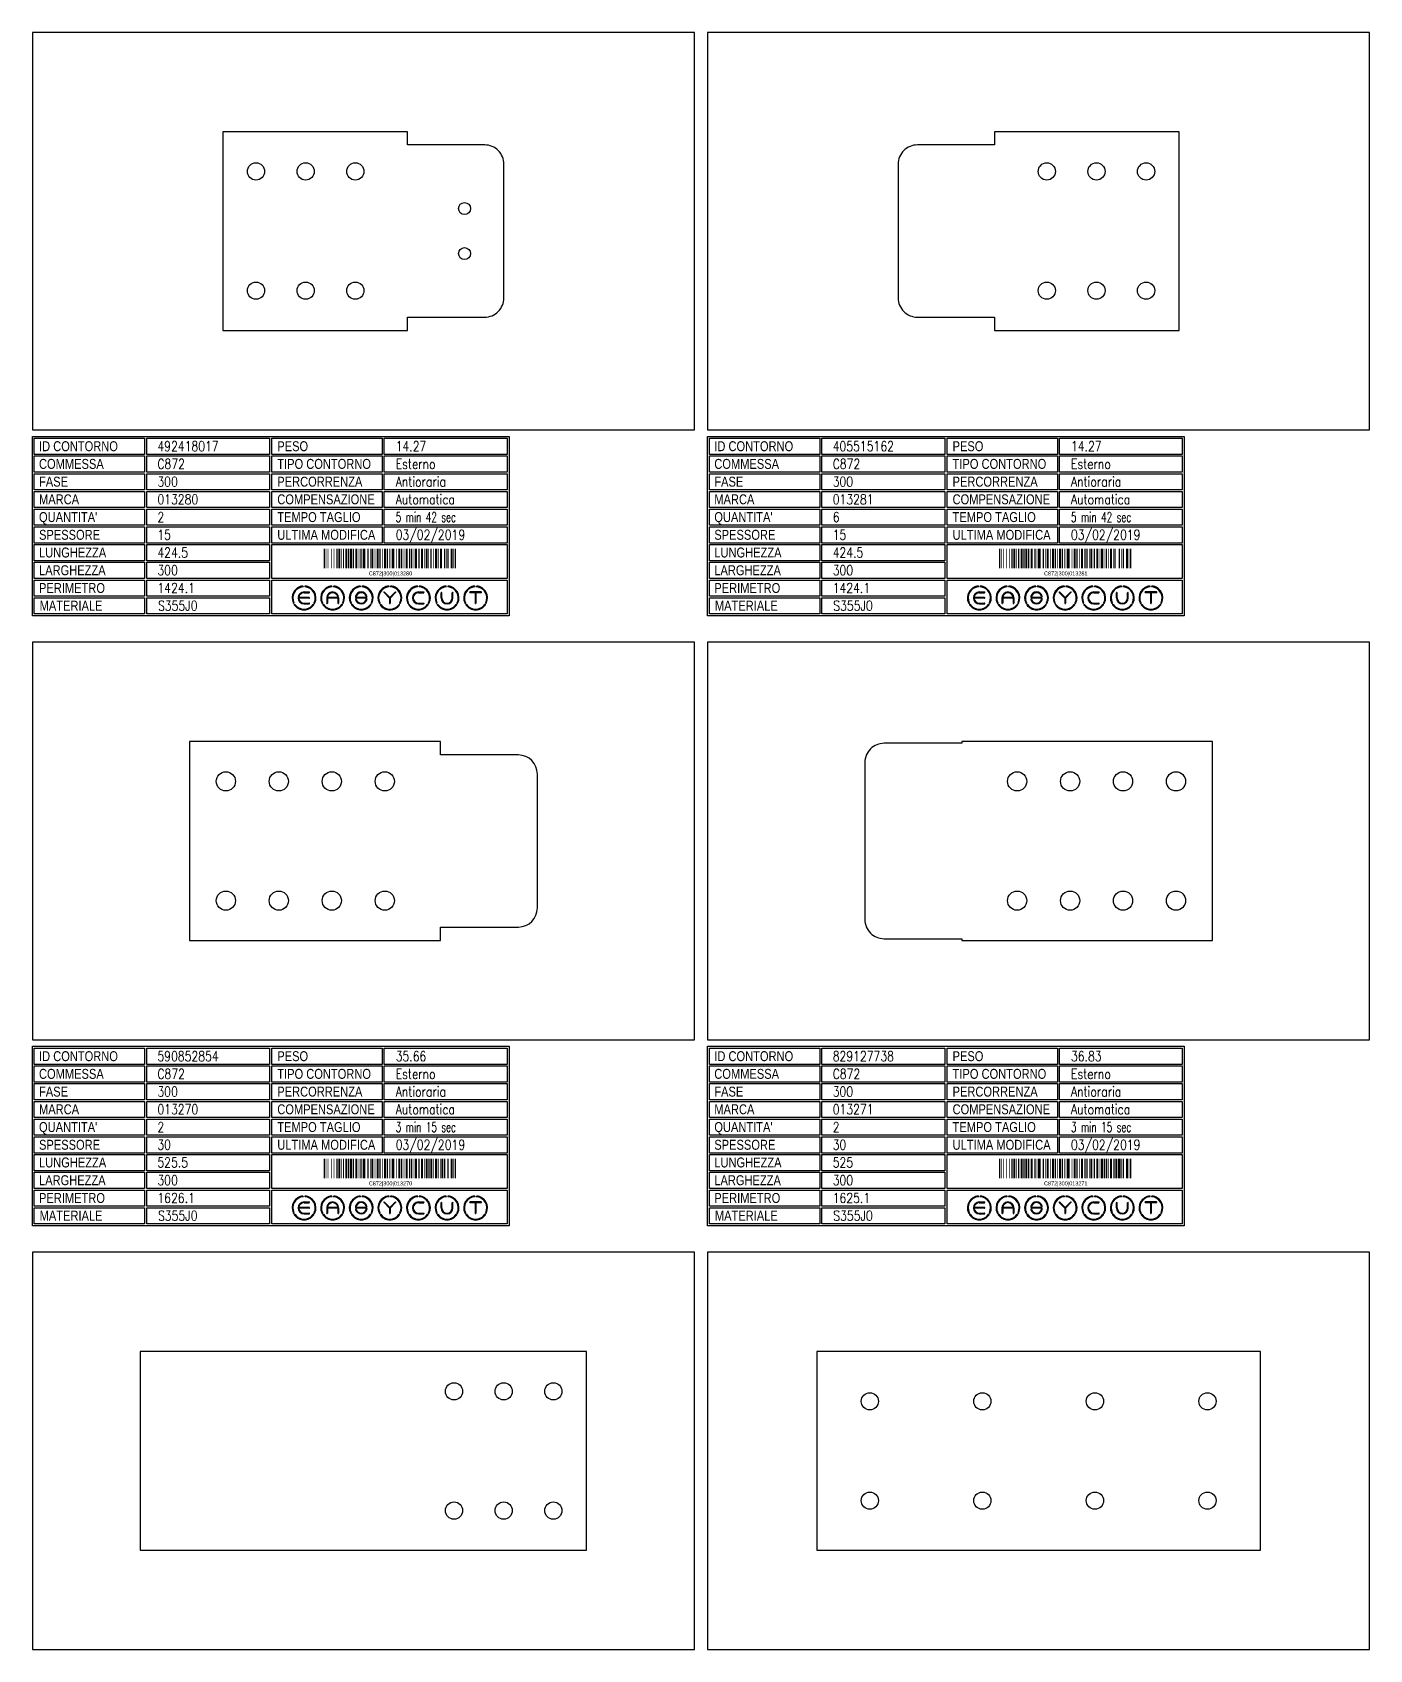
# Model space of a CAD drawing. Header units: millimetres. Extents: x 10000 to 53102, y 10000 to 35064.
# Drawn here: x 13060 to 15080, y 31701 to 34143 of the extents above; entities that cross this region are included whole.
import ezdxf
from ezdxf.enums import TextEntityAlignment as Align

# ---------------------------------------------------------------- set-up
doc = ezdxf.new("R2010")
doc.units = ezdxf.units.MM
doc.styles.add('EasyCutStyle', font='romans.shx', dxfattribs={"width": 0.8})
doc.styles.add('EasyCutStyle1', font='arial.ttf', dxfattribs={"width": 0.8})

# ---------------------------------------------------------------- blocks, each defined once
blk = doc.blocks.new('BlockShape01')
at = {"color": 253}
blk.add_lwpolyline([(0, 0), (720, 0), (720, -271), (0, -271)], close=True, dxfattribs=at)
at = {"color": 2}
for points in [[(3, -2.9), (169.3, -2.9), (169.3, -27.3), (3, -27.3)], [(3, -2.9), (169.3, -2.9), (169.3, -27.3), (3, -27.3)], [(361.9, -2.9), (528.3, -2.9), (528.3, -27.3), (361.9, -27.3)], [(3, -29.6), (169.3, -29.6), (169.3, -54), (3, -54)], [(361.9, -29.6), (528.3, -29.6), (528.3, -54), (361.9, -54)], [(3, -56.4), (169.3, -56.4), (169.3, -80.8), (3, -80.8)], [(361.9, -56.4), (528.3, -56.4), (528.3, -80.8), (361.9, -80.8)], [(3, -83.1), (169.3, -83.1), (169.3, -107.6), (3, -107.6)], [(361.9, -83.1), (528.3, -83.1), (528.3, -107.6), (361.9, -107.6)], [(3, -109.9), (169.3, -109.9), (169.3, -134.3), (3, -134.3)], [(361.9, -109.9), (528.3, -109.9), (528.3, -134.3), (361.9, -134.3)], [(3, -136.7), (169.3, -136.7), (169.3, -161.1), (3, -161.1)], [(361.9, -136.7), (528.3, -136.7), (528.3, -161.1), (361.9, -161.1)], [(3, -163.4), (169.3, -163.4), (169.3, -187.9), (3, -187.9)], [(3, -190.2), (169.3, -190.2), (169.3, -214.6), (3, -214.6)], [(3, -217), (169.3, -217), (169.3, -241.4), (3, -241.4)], [(3, -243.7), (169.3, -243.7), (169.3, -268.1), (3, -268.1)]]:
    blk.add_lwpolyline(points, close=True, dxfattribs=at)
at = {"color": 1}
for points in [[(172.7, -2.9), (358.1, -2.9), (358.1, -27.3), (172.7, -27.3)], [(531.6, -2.9), (717, -2.9), (717, -27.3), (531.6, -27.3)], [(172.7, -29.6), (358.1, -29.6), (358.1, -54), (172.7, -54)], [(531.6, -29.6), (717, -29.6), (717, -54), (531.6, -54)], [(172.7, -56.4), (358.1, -56.4), (358.1, -80.8), (172.7, -80.8)], [(531.6, -56.4), (717, -56.4), (717, -80.8), (531.6, -80.8)], [(172.7, -83.1), (358.1, -83.1), (358.1, -107.6), (172.7, -107.6)], [(531.6, -83.1), (717, -83.1), (717, -107.6), (531.6, -107.6)], [(172.7, -109.9), (358.1, -109.9), (358.1, -134.3), (172.7, -134.3)], [(531.6, -109.9), (717, -109.9), (717, -134.3), (531.6, -134.3)], [(172.7, -136.7), (358.1, -136.7), (358.1, -161.1), (172.7, -161.1)], [(531.6, -136.7), (717, -136.7), (717, -161.1), (531.6, -161.1)], [(172.7, -163.4), (358.1, -163.4), (358.1, -187.9), (172.7, -187.9)], [(361.9, -163.4), (717, -163.4), (717, -214.6), (361.9, -214.6)], [(172.7, -190.2), (358.1, -190.2), (358.1, -214.6), (172.7, -214.6)], [(172.7, -217), (358.1, -217), (358.1, -241.4), (172.7, -241.4)], [(361.9, -217), (717, -217), (717, -268.1), (361.9, -268.1)], [(172.7, -243.7), (358.1, -243.7), (358.1, -268.1), (172.7, -268.1)]]:
    blk.add_lwpolyline(points, close=True, dxfattribs=at)
at = {"color": 161, "style": 'EasyCutStyle1', "width": 0.8}
for s, p in [('ID CONTORNO', (10.1, -22.4)), ('PESO', (370, -22.4)), ('COMMESSA', (10.1, -49.1)), ('TIPO CONTORNO', (370, -49.1)), ('FASE', (10.1, -75.9)), ('PERCORRENZA', (370, -75.9)), ('MARCA', (10.1, -102.6)), ('COMPENSAZIONE', (370, -102.6)), ("QUANTITA'", (10.1, -129.4)), ('TEMPO TAGLIO', (370, -129.4)), ('SPESSORE', (10.1, -156.2)), ('ULTIMA MODIFICA', (370, -156.2)), ('LUNGHEZZA', (10.1, -182.9)), ('LARGHEZZA', (10.1, -209.7)), ('PERIMETRO', (10.1, -236.5)), ('MATERIALE', (11, -263.2))]:
    blk.add_text(s, height=15, dxfattribs=at).set_placement(p)
at = {"style": 'EasyCutStyle'}
for tag, p, width in [('IDSHAPE', (188.9, -22.4), 0.8), ('WEIGTHSHAPE', (548.8, -22.4), 0.8), ('ORDERSHAPE', (188.9, -49.1), 0.8), ('TYPESHAPE', (548.8, -49.1), 0.8), ('PHASESHAPE', (188.9, -75.9), 0.8), ('JOUSHAPE', (548.8, -75.9), 0.8), ('MKSHAPE', (188.9, -102.6), 0.8), ('COMPSHAPE', (548.8, -102.6), 0.8), ('QTASHAPE', (188.9, -129.4), 0.8), ('TIMECUTSHAPE', (548.8, -129.4), 0.65), ('TKSHAPE', (188.9, -156.2), 0.8), ('LASTMODIFYSHAPE', (548.8, -156.2), 0.8), ('LENGTHSHAPE', (188.9, -182.9), 0.8), ('HEIGHTSHAPE', (188.9, -209.7), 0.8), ('PERIMETERSHAPE', (188.9, -236.5), 0.8), ('MATSHAPE', (189.8, -263.2), 0.8)]:
    blk.add_attdef(tag, p, '', height=15, dxfattribs=dict(at, width=width))
blk = doc.blocks.new('Logo')
for color, points in [(140, [(-144.9, -7.2, -1), (-145.9, -7.6, -0.520567), (-131.2, 17.9, -1), (-131.1, 16.9, 0.520567)]), (256, [(-121.7, 0.5), (-137.5, 0.5, -0.394366), (-129.6, 7.9), (-121.7, 7.9, 1), (-121.7, 9), (-129.6, 9, 1), (-129.6, -9), (-121.7, -9, 1), (-121.7, -7.9), (-129.6, -7.9, -0.394366), (-137.5, -0.5), (-121.7, -0.5, 1)]), (140, [(-114.3, -7.2, 1), (-113.3, -7.6, 0.520567), (-128, 17.9, 0.916853), (-128.2, 16.9, 0.043377), (-128.1, 16.9, -0.520567)]), (140, [(-101.7, -7.2, -1), (-102.7, -7.6, -0.520567), (-88, 17.9, -1), (-87.9, 16.9, 0.520567)]), (140, [(-71.1, -7.2, 1), (-70.1, -7.6, 0.520567), (-84.8, 17.9, 1), (-84.9, 16.9, -0.520567)]), (140, [(-58.5, -7.2, -1), (-59.5, -7.6, -0.520567), (-44.8, 17.9, -1), (-44.7, 16.9, 0.520567)]), (256, [(-36.6, -0.5, -0.486114), (-35.5, -1.9, -0.776377), (-50.9, -2, 1), (-51.9, -2.3, 0.776377), (-34.5, -2.1, 0.486114), (-36.6, 0.5), (-49.8, 0.5, -0.486114), (-50.9, 1.9, -0.776377), (-35.5, 2, 1), (-34.5, 2.3, 0.776377), (-51.9, 2.1, 0.486114), (-49.8, -0.5)]), (140, [(-27.9, -7.2, 1), (-26.9, -7.6, 0.520567), (-41.6, 17.9, 1), (-41.7, 16.9, -0.520567)]), (140, [(-15.3, -7.2, -1), (-16.3, -7.6, -0.520567), (-1.6, 17.9, -1), (-1.5, 16.9, 0.520567)]), (256, [(0, 0.8), (-8.1, 8.8, 1), (-8.8, 8.1), (-0.5, -0.2), (-0.5, -7.9, 1), (0.5, -7.9), (0.5, -0.2), (8.8, 8.1, 1), (8.1, 8.8)]), (140, [(15.3, -7.2, 1), (16.3, -7.6, 0.520567), (1.6, 17.9, 1), (1.5, 16.9, -0.520567)]), (140, [(27.9, -7.2, -1), (26.9, -7.6, -0.520567), (41.6, 17.9, -1), (41.7, 16.9, 0.520567)]), (256, [(43.2, -9), (51.1, -9, 1), (51.1, -7.9), (43.2, -7.9, -1), (43.2, 7.9), (51.1, 7.9, 1), (51.1, 9), (43.2, 9, 1)]), (140, [(58.5, -7.2, 1), (59.5, -7.6, 0.520567), (44.8, 17.9, 1), (44.7, 16.9, -0.520567)]), (140, [(71.1, -7.2, -1), (70.1, -7.6, -0.520567), (84.8, 17.9, -1), (84.9, 16.9, 0.520567)]), (256, [(78.5, 0), (78.5, 7.9, 1), (77.4, 7.9), (77.4, 0, 1), (95.4, 0), (95.4, 7.9, 1), (94.3, 7.9), (94.3, 0, -1)]), (140, [(101.7, -7.2, 1), (102.7, -7.6, 0.520567), (88, 17.9, 1), (87.9, 16.9, -0.520567)]), (140, [(114.3, -7.2, -1), (113.3, -7.6, -0.520567), (128, 17.9, -1), (128.1, 16.9, 0.520567)]), (256, [(121.1, 9, 1), (121.1, 7.9), (129.1, 7.9), (129.1, -7.9, 1), (130.1, -7.9), (130.1, 7.9), (138.1, 7.9, 1), (138.1, 9)]), (140, [(144.9, -7.2, 1), (145.9, -7.6, 0.520567), (131.2, 17.9, 1), (131.1, 16.9, -0.520567)]), (140, [(-114.9, -10.3, 1), (-115.7, -9.7, -0.520567), (-143.5, -9.7, 1), (-144.3, -10.3, 0.520567)]), (140, [(-71.7, -10.3, 1), (-72.5, -9.7, -0.520567), (-100.3, -9.7, 1), (-101.1, -10.3, 0.520567)]), (140, [(-28.5, -10.3, 1), (-29.3, -9.7, -0.520567), (-57.1, -9.7, 1), (-57.9, -10.3, 0.520567)]), (140, [(14.7, -10.3, 1), (13.9, -9.7, -0.520567), (-13.9, -9.7, 1), (-14.7, -10.3, 0.520567)]), (140, [(57.9, -10.3, 1), (57.1, -9.7, -0.520567), (29.3, -9.7, 1), (28.5, -10.3, 0.520567)]), (140, [(101.1, -10.3, 1), (100.3, -9.7, -0.520567), (72.5, -9.7, 1), (71.7, -10.3, 0.520567)]), (140, [(144.3, -10.3, 1), (143.5, -9.7, -0.520567), (115.7, -9.7, 1), (114.9, -10.3, 0.520567)])]:
    blk.add_hatch(color=color).paths.add_polyline_path(points)
h = blk.add_hatch(color=256)
h.paths.add_polyline_path([(-78.5, -0.5), (-78.5, -7.9, 1), (-77.4, -7.9), (-77.4, 0, 1), (-95.4, 0), (-95.4, -7.9, 1), (-94.3, -7.9), (-94.3, -0.5)])
h.paths.add_polyline_path([(-94.3, 0.5, -0.933992), (-78.5, 0.5)], flags=16)
for p, q in [((-121.7, 0.5), (-137.5, 0.5)), ((-129.6, 9), (-121.7, 9)), ((-129.6, 7.9), (-121.7, 7.9)), ((-95.4, 0), (-95.4, -7.9)), ((-78.5, 0.5), (-94.3, 0.5)), ((-77.4, 0), (-77.4, -7.9)), ((-36.6, 0.5), (-49.8, 0.5)), ((-0.5, -0.2), (-8.8, 8.1)), ((0, 0.8), (-8.1, 8.8)), ((0, 0.8), (8.1, 8.8)), ((0.5, -0.2), (8.8, 8.1)), ((43.2, 9), (51.1, 9)), ((43.2, 7.9), (51.1, 7.9)), ((77.4, 0), (77.4, 7.9)), ((78.5, 0), (78.5, 7.9)), ((94.3, 0), (94.3, 7.9)), ((95.4, 0), (95.4, 7.9)), ((138.1, 9), (121.1, 9)), ((129.1, 7.9), (121.1, 7.9)), ((129.1, 7.9), (129.1, -7.9)), ((130.1, 7.9), (130.1, -7.9)), ((138.1, 7.9), (130.1, 7.9)), ((-121.7, -0.5), (-137.5, -0.5)), ((-129.6, -7.9), (-121.7, -7.9)), ((-129.6, -9), (-121.7, -9)), ((-94.3, -0.5), (-94.3, -7.9)), ((-78.5, -0.5), (-94.3, -0.5)), ((-78.5, -0.5), (-78.5, -7.9)), ((-36.6, -0.5), (-49.8, -0.5)), ((-0.5, -0.2), (-0.5, -7.9)), ((0.5, -0.2), (0.5, -7.9)), ((43.2, -7.9), (51.1, -7.9)), ((43.2, -9), (51.1, -9))]:
    blk.add_line(p, q)
at = {"color": 140}
for centre, radius, start, end in [((-129.6, 0), 18, 95, 205), ((-129.6, 0), 16.9, 95, 205), ((-131.1, 17.4), 0.54, 275, 95), ((-128.1, 17.4), 0.54, 85, 265), ((-129.6, 0), 16.9, 335, 85), ((-129.6, 0), 18, 335, 85), ((-86.4, 0), 18, 95, 205), ((-86.4, 0), 16.9, 95, 205), ((-87.9, 17.4), 0.54, 275, 95), ((-84.9, 17.4), 0.54, 85, 265), ((-86.4, 0), 16.9, 335, 85), ((-86.4, 0), 18, 335, 85), ((-43.2, 0), 18, 95, 205), ((-43.2, 0), 16.9, 95, 205), ((-44.7, 17.4), 0.54, 275, 95), ((-41.7, 17.4), 0.54, 85, 265), ((-43.2, 0), 16.9, 335, 85), ((-43.2, 0), 18, 335, 85), ((0, 0), 18, 95, 205), ((0, 0), 16.9, 95, 205), ((-1.5, 17.4), 0.54, 275, 95), ((1.5, 17.4), 0.54, 85, 265), ((0, 0), 16.9, 335, 85), ((0, 0), 18, 335, 85), ((43.2, 0), 18, 95, 205), ((43.2, 0), 16.9, 95, 205), ((41.7, 17.4), 0.54, 275, 95), ((44.7, 17.4), 0.54, 85, 265), ((43.2, 0), 16.9, 335, 85), ((43.2, 0), 18, 335, 85), ((86.4, 0), 18, 95, 205), ((86.4, 0), 16.9, 95, 205), ((84.9, 17.4), 0.54, 275, 95), ((87.9, 17.4), 0.54, 85, 265), ((86.4, 0), 16.9, 335, 85), ((86.4, 0), 18, 335, 85), ((129.6, 0), 18, 95, 205), ((129.6, 0), 16.9, 95, 205), ((128.1, 17.4), 0.54, 275, 95), ((131.1, 17.4), 0.54, 85, 265), ((129.6, 0), 16.9, 335, 85), ((129.6, 0), 18, 335, 85), ((-145.4, -7.4), 0.54, 205, 25), ((-143.9, -10), 0.54, 35, 215), ((-129.6, 0), 18, 215, 325), ((-129.6, 0), 16.9, 215, 325), ((-115.3, -10), 0.54, 325, 145), ((-113.8, -7.4), 0.54, 155, 335), ((-102.2, -7.4), 0.54, 205, 25), ((-100.7, -10), 0.54, 35, 215), ((-86.4, 0), 18, 215, 325), ((-86.4, 0), 16.9, 215, 325), ((-72.1, -10), 0.54, 325, 145), ((-70.6, -7.4), 0.54, 155, 335), ((-59, -7.4), 0.54, 205, 25), ((-57.5, -10), 0.54, 35, 215), ((-43.2, 0), 18, 215, 325), ((-43.2, 0), 16.9, 215, 325), ((-28.9, -10), 0.54, 325, 145), ((-27.4, -7.4), 0.54, 155, 335), ((-15.8, -7.4), 0.54, 205, 25), ((-14.3, -10), 0.54, 35, 215), ((0, 0), 18, 215, 325), ((0, 0), 16.9, 215, 325), ((14.3, -10), 0.54, 325, 145), ((15.8, -7.4), 0.54, 155, 335), ((27.4, -7.4), 0.54, 205, 25), ((28.9, -10), 0.54, 35, 215), ((43.2, 0), 18, 215, 325), ((43.2, 0), 16.9, 215, 325), ((57.5, -10), 0.54, 325, 145), ((59, -7.4), 0.54, 155, 335), ((70.6, -7.4), 0.54, 205, 25), ((72.1, -10), 0.54, 35, 215), ((86.4, 0), 18, 215, 325), ((86.4, 0), 16.9, 215, 325), ((100.7, -10), 0.54, 325, 145), ((102.2, -7.4), 0.54, 155, 335), ((113.8, -7.4), 0.54, 205, 25), ((115.3, -10), 0.54, 35, 215), ((129.6, 0), 18, 215, 325), ((129.6, 0), 16.9, 215, 325), ((143.9, -10), 0.54, 325, 145), ((145.4, -7.4), 0.54, 155, 335)]:
    blk.add_arc(centre, radius, start, end, dxfattribs=at)
for centre, radius, start, end in [((-129.6, 0), 9, 90, 270), ((-129.6, 0), 7.92, 90, 176.0904), ((-121.7, 8.5), 0.54, 270, 90), ((-121.7, 0), 0.54, 270, 90), ((-86.4, 0), 9, 0, 180), ((-86.4, 0), 7.92, 3.9096, 176.0904), ((-49.8, 1.6), 2.16, 166.2998, 270), ((-43.2, 0), 9, 15, 166.2998), ((-43.2, 0), 7.92, 15, 166.2998), ((-49.8, 1.6), 1.08, 166.2998, 270), ((-36.6, -1.6), 2.16, 346.2998, 90), ((-35, 2.2), 0.54, 195, 15), ((-8.5, 8.5), 0.54, 45, 225), ((8.5, 8.5), 0.54, 315, 135), ((43.2, 0), 9, 90, 270), ((43.2, 0), 7.92, 90, 270), ((51.1, 8.5), 0.54, 270, 90), ((77.9, 7.9), 0.54, 0, 180), ((86.4, 0), 9, 180, 0), ((86.4, 0), 7.92, 180, 0), ((94.9, 7.9), 0.54, 0, 180), ((121.1, 8.5), 0.54, 90, 270), ((138.1, 8.5), 0.54, 270, 90), ((-129.6, 0), 7.92, 183.9096, 270), ((-121.7, -8.5), 0.54, 270, 90), ((-94.9, -7.9), 0.54, 180, 0), ((-77.9, -7.9), 0.54, 180, 0), ((-51.4, -2.2), 0.54, 15, 195), ((-43.2, 0), 9, 195, 346.2998), ((-43.2, 0), 7.92, 195, 346.2998), ((-36.6, -1.6), 1.08, 346.2998, 90), ((0, -7.9), 0.54, 180, 0), ((51.1, -8.5), 0.54, 270, 90), ((129.6, -7.9), 0.54, 180, 0)]:
    blk.add_arc(centre, radius, start, end)
blk = doc.blocks.new('590852854_128', base_point=(302.8, -370))
at = {"linetype": 'Continuous'}
for points, const_width in [([(303.8, -370), (303.8, -340)], 2), ([(306.3, -370), (306.3, -340)], 1), ([(309.3, -370), (309.3, -340)], 1), ([(314.3, -370), (314.3, -340)], 1), ([(318.3, -370), (318.3, -340)], 1), ([(322.8, -370), (322.8, -340)], 2), ([(326.3, -370), (326.3, -340)], 3), ([(329.3, -370), (329.3, -340)], 1), ([(332.8, -370), (332.8, -340)], 2), ([(337.3, -370), (337.3, -340)], 3), ([(340.8, -370), (340.8, -340)], 2), ([(344.3, -370), (344.3, -340)], 3), ([(347.8, -370), (347.8, -340)], 2), ([(352.3, -370), (352.3, -340)], 3), ([(356.3, -370), (356.3, -340)], 1), ([(358.3, -370), (358.3, -340)], 1), ([(360.3, -370), (360.3, -340)], 1), ([(363.8, -370), (363.8, -340)], 4), ([(369.8, -370), (369.8, -340)], 2), ([(373.3, -370), (373.3, -340)], 1), ([(376.3, -370), (376.3, -340)], 3), ([(380.3, -370), (380.3, -340)], 1), ([(384.3, -370), (384.3, -340)], 3), ([(387.8, -370), (387.8, -340)], 2), ([(391.3, -370), (391.3, -340)], 1), ([(395.3, -370), (395.3, -340)], 3), ([(398.8, -370), (398.8, -340)], 2), ([(402.3, -370), (402.3, -340)], 1), ([(404.3, -370), (404.3, -340)], 1), ([(407.8, -370), (407.8, -340)], 4), ([(413.3, -370), (413.3, -340)], 1), ([(417.3, -370), (417.3, -340)], 3), ([(420.8, -370), (420.8, -340)], 2), ([(424.3, -370), (424.3, -340)], 1), ([(428.3, -370), (428.3, -340)], 3), ([(432.8, -370), (432.8, -340)], 2), ([(435.8, -370), (435.8, -340)], 2), ([(439.3, -370), (439.3, -340)], 1), ([(442.3, -370), (442.3, -340)], 3), ([(446.8, -370), (446.8, -340)], 2), ([(451.3, -370), (451.3, -340)], 3), ([(455.3, -370), (455.3, -340)], 1), ([(458.3, -370), (458.3, -340)], 3), ([(461.8, -370), (461.8, -340)], 2), ([(465.3, -370), (465.3, -340)], 3), ([(468.3, -370), (468.3, -340)], 1), ([(472.3, -370), (472.3, -340)], 3), ([(475.8, -370), (475.8, -340)], 2), ([(479.3, -370), (479.3, -340)], 1), ([(482.3, -370), (482.3, -340)], 3), ([(485.8, -370), (485.8, -340)], 2), ([(490.8, -370), (490.8, -340)], 2), ([(496.3, -370), (496.3, -340)], 3), ([(499.3, -370), (499.3, -340)], 1), ([(501.8, -370), (501.8, -340)], 2)]:
    blk.add_lwpolyline(points, dxfattribs=dict(at, const_width=const_width))
blk.add_text('C872|300|013270', height=6).set_placement((403.8, -380.5), align=Align.CENTER)
blk = doc.blocks.new('829127738_128', base_point=(302.5, -370))
at = {"linetype": 'Continuous'}
for points, const_width in [([(303.5, -370), (303.5, -340)], 2), ([(306, -370), (306, -340)], 1), ([(309, -370), (309, -340)], 1), ([(314, -370), (314, -340)], 1), ([(318, -370), (318, -340)], 1), ([(322.5, -370), (322.5, -340)], 2), ([(326, -370), (326, -340)], 3), ([(329, -370), (329, -340)], 1), ([(332.5, -370), (332.5, -340)], 2), ([(337, -370), (337, -340)], 3), ([(340.5, -370), (340.5, -340)], 2), ([(344, -370), (344, -340)], 3), ([(347.5, -370), (347.5, -340)], 2), ([(352, -370), (352, -340)], 3), ([(356, -370), (356, -340)], 1), ([(358, -370), (358, -340)], 1), ([(360, -370), (360, -340)], 1), ([(363.5, -370), (363.5, -340)], 4), ([(369.5, -370), (369.5, -340)], 2), ([(373, -370), (373, -340)], 1), ([(376, -370), (376, -340)], 3), ([(380, -370), (380, -340)], 1), ([(384, -370), (384, -340)], 3), ([(387.5, -370), (387.5, -340)], 2), ([(391, -370), (391, -340)], 1), ([(395, -370), (395, -340)], 3), ([(398.5, -370), (398.5, -340)], 2), ([(402, -370), (402, -340)], 1), ([(404, -370), (404, -340)], 1), ([(407.5, -370), (407.5, -340)], 4), ([(413, -370), (413, -340)], 1), ([(417, -370), (417, -340)], 3), ([(420.5, -370), (420.5, -340)], 2), ([(424, -370), (424, -340)], 1), ([(428, -370), (428, -340)], 3), ([(432.5, -370), (432.5, -340)], 2), ([(435.5, -370), (435.5, -340)], 2), ([(439, -370), (439, -340)], 1), ([(442, -370), (442, -340)], 3), ([(446.5, -370), (446.5, -340)], 2), ([(451, -370), (451, -340)], 3), ([(455, -370), (455, -340)], 1), ([(458, -370), (458, -340)], 3), ([(461.5, -370), (461.5, -340)], 2), ([(465, -370), (465, -340)], 3), ([(468, -370), (468, -340)], 1), ([(472, -370), (472, -340)], 3), ([(476.5, -370), (476.5, -340)], 2), ([(480, -370), (480, -340)], 3), ([(484.5, -370), (484.5, -340)], 4), ([(488, -370), (488, -340)], 1), ([(490.5, -370), (490.5, -340)], 2), ([(496, -370), (496, -340)], 3), ([(499, -370), (499, -340)], 1), ([(501.5, -370), (501.5, -340)], 2)]:
    blk.add_lwpolyline(points, dxfattribs=dict(at, const_width=const_width))
blk.add_text('C872|300|013271', height=6).set_placement((403.5, -380.5), align=Align.CENTER)
blk = doc.blocks.new('492418017_128', base_point=(252.3, -370))
at = {"linetype": 'Continuous'}
for points, const_width in [([(253.3, -370), (253.3, -340)], 2), ([(255.8, -370), (255.8, -340)], 1), ([(258.8, -370), (258.8, -340)], 1), ([(263.8, -370), (263.8, -340)], 1), ([(267.8, -370), (267.8, -340)], 1), ([(272.3, -370), (272.3, -340)], 2), ([(275.8, -370), (275.8, -340)], 3), ([(278.8, -370), (278.8, -340)], 1), ([(282.3, -370), (282.3, -340)], 2), ([(286.8, -370), (286.8, -340)], 3), ([(290.3, -370), (290.3, -340)], 2), ([(293.8, -370), (293.8, -340)], 3), ([(297.3, -370), (297.3, -340)], 2), ([(301.8, -370), (301.8, -340)], 3), ([(305.8, -370), (305.8, -340)], 1), ([(307.8, -370), (307.8, -340)], 1), ([(309.8, -370), (309.8, -340)], 1), ([(313.3, -370), (313.3, -340)], 4), ([(319.3, -370), (319.3, -340)], 2), ([(322.8, -370), (322.8, -340)], 1), ([(325.8, -370), (325.8, -340)], 3), ([(329.8, -370), (329.8, -340)], 1), ([(333.8, -370), (333.8, -340)], 3), ([(337.3, -370), (337.3, -340)], 2), ([(340.8, -370), (340.8, -340)], 1), ([(344.8, -370), (344.8, -340)], 3), ([(348.3, -370), (348.3, -340)], 2), ([(351.8, -370), (351.8, -340)], 1), ([(353.8, -370), (353.8, -340)], 1), ([(357.3, -370), (357.3, -340)], 4), ([(362.8, -370), (362.8, -340)], 1), ([(366.8, -370), (366.8, -340)], 3), ([(370.3, -370), (370.3, -340)], 2), ([(373.8, -370), (373.8, -340)], 1), ([(377.8, -370), (377.8, -340)], 3), ([(382.3, -370), (382.3, -340)], 2), ([(385.3, -370), (385.3, -340)], 2), ([(388.8, -370), (388.8, -340)], 1), ([(391.8, -370), (391.8, -340)], 3), ([(396.3, -370), (396.3, -340)], 2), ([(400.8, -370), (400.8, -340)], 3), ([(404.8, -370), (404.8, -340)], 1), ([(407.8, -370), (407.8, -340)], 3), ([(410.8, -370), (410.8, -340)], 1), ([(414.3, -370), (414.3, -340)], 2), ([(417.8, -370), (417.8, -340)], 1), ([(421.8, -370), (421.8, -340)], 3), ([(425.3, -370), (425.3, -340)], 2), ([(429.8, -370), (429.8, -340)], 3), ([(435.3, -370), (435.3, -340)], 2), ([(437.8, -370), (437.8, -340)], 1), ([(440.3, -370), (440.3, -340)], 2), ([(445.8, -370), (445.8, -340)], 3), ([(448.8, -370), (448.8, -340)], 1), ([(451.3, -370), (451.3, -340)], 2)]:
    blk.add_lwpolyline(points, dxfattribs=dict(at, const_width=const_width))
blk.add_text('C872|300|013280', height=6).set_placement((353.3, -380.5), align=Align.CENTER)
blk = doc.blocks.new('405515162_128', base_point=(252.2, -370))
at = {"linetype": 'Continuous'}
for points, const_width in [([(253.2, -370), (253.2, -340)], 2), ([(255.7, -370), (255.7, -340)], 1), ([(258.7, -370), (258.7, -340)], 1), ([(263.7, -370), (263.7, -340)], 1), ([(267.7, -370), (267.7, -340)], 1), ([(272.2, -370), (272.2, -340)], 2), ([(275.7, -370), (275.7, -340)], 3), ([(278.7, -370), (278.7, -340)], 1), ([(282.2, -370), (282.2, -340)], 2), ([(286.7, -370), (286.7, -340)], 3), ([(290.2, -370), (290.2, -340)], 2), ([(293.7, -370), (293.7, -340)], 3), ([(297.2, -370), (297.2, -340)], 2), ([(301.7, -370), (301.7, -340)], 3), ([(305.7, -370), (305.7, -340)], 1), ([(307.7, -370), (307.7, -340)], 1), ([(309.7, -370), (309.7, -340)], 1), ([(313.2, -370), (313.2, -340)], 4), ([(319.2, -370), (319.2, -340)], 2), ([(322.7, -370), (322.7, -340)], 1), ([(325.7, -370), (325.7, -340)], 3), ([(329.7, -370), (329.7, -340)], 1), ([(333.7, -370), (333.7, -340)], 3), ([(337.2, -370), (337.2, -340)], 2), ([(340.7, -370), (340.7, -340)], 1), ([(344.7, -370), (344.7, -340)], 3), ([(348.2, -370), (348.2, -340)], 2), ([(351.7, -370), (351.7, -340)], 1), ([(353.7, -370), (353.7, -340)], 1), ([(357.2, -370), (357.2, -340)], 4), ([(362.7, -370), (362.7, -340)], 1), ([(366.7, -370), (366.7, -340)], 3), ([(370.2, -370), (370.2, -340)], 2), ([(373.7, -370), (373.7, -340)], 1), ([(377.7, -370), (377.7, -340)], 3), ([(382.2, -370), (382.2, -340)], 2), ([(385.2, -370), (385.2, -340)], 2), ([(388.7, -370), (388.7, -340)], 1), ([(391.7, -370), (391.7, -340)], 3), ([(396.2, -370), (396.2, -340)], 2), ([(400.7, -370), (400.7, -340)], 3), ([(404.7, -370), (404.7, -340)], 1), ([(407.7, -370), (407.7, -340)], 3), ([(410.7, -370), (410.7, -340)], 1), ([(414.2, -370), (414.2, -340)], 2), ([(417.7, -370), (417.7, -340)], 1), ([(421.7, -370), (421.7, -340)], 3), ([(426.2, -370), (426.2, -340)], 2), ([(428.7, -370), (428.7, -340)], 1), ([(434.2, -370), (434.2, -340)], 2), ([(437.7, -370), (437.7, -340)], 1), ([(440.2, -370), (440.2, -340)], 2), ([(445.7, -370), (445.7, -340)], 3), ([(448.7, -370), (448.7, -340)], 1), ([(451.2, -370), (451.2, -340)], 2)]:
    blk.add_lwpolyline(points, dxfattribs=dict(at, const_width=const_width))
blk.add_text('C872|300|013281', height=6).set_placement((353.2, -380.5), align=Align.CENTER)

msp = doc.modelspace()

# ---------------------------------------------------------------- linework, layer by layer
for p, q in [((14060, 34143), (13060, 34143)), ((13060, 34143), (13060, 33543)), ((14060, 33543), (14060, 34143)), ((15080, 34143), (14080, 34143)), ((14080, 34143), (14080, 33543)), ((15080, 33543), (15080, 34143)), ((13060, 33543), (14060, 33543)), ((14080, 33543), (15080, 33543)), ((14060, 33222), (13060, 33222)), ((13060, 33222), (13060, 32622)), ((14060, 32622), (14060, 33222)), ((15080, 33222), (14080, 33222)), ((14080, 33222), (14080, 32622)), ((15080, 32622), (15080, 33222)), ((13060, 32622), (14060, 32622)), ((14080, 32622), (15080, 32622)), ((14060, 32301), (13060, 32301)), ((13060, 32301), (13060, 31701)), ((14060, 31701), (14060, 32301)), ((15080, 32301), (14080, 32301)), ((14080, 32301), (14080, 31701)), ((15080, 31701), (15080, 32301)), ((13060, 31701), (14060, 31701)), ((14080, 31701), (15080, 31701))]:
    msp.add_line(p, q)
at = {"color": 2}
for points in [[(13347.8, 33693), (13626.8, 33693), (13626.8, 33713), (13743.3, 33713, 0.414214), (13772.3, 33742), (13772.3, 33944, 0.414214), (13743.3, 33973), (13626.8, 33973), (13626.8, 33993), (13347.8, 33993)], [(14513.3, 33693), (14792.3, 33693), (14792.3, 33993), (14513.3, 33993), (14513.3, 33973), (14396.8, 33973, 0.414214), (14367.8, 33944), (14367.8, 33742, 0.414214), (14396.8, 33713), (14513.3, 33713)], [(13297.3, 32772), (13676.3, 32772), (13676.3, 32792), (13794.3, 32792, 0.409216), (13822.8, 32821), (13822.8, 33023, 0.409216), (13794.3, 33052), (13676.3, 33052), (13676.3, 33072), (13297.3, 33072)], [(14464, 32772), (14842.5, 32772), (14842.5, 33072), (14464, 33072), (14464, 33069.5), (14346.5, 33069.5, 0.414214), (14317.5, 33040.5), (14317.5, 32803.5, 0.414214), (14346.5, 32774.5), (14464, 32774.5)]]:
    msp.add_lwpolyline(points, format="xyb", close=True, dxfattribs=at)
for points in [[(13223, 31851), (13897, 31851), (13897, 32151), (13223, 32151)], [(14245, 31851), (14915, 31851), (14915, 32151), (14245, 32151)]]:
    msp.add_lwpolyline(points, close=True, dxfattribs=at)
at = {"color": 4}
for centre, radius in [((13397.8, 33933), 13), ((13472.8, 33933), 13), ((13547.8, 33933), 13), ((14592.3, 33933), 13), ((14667.3, 33933), 13), ((14742.3, 33933), 13), ((13712.8, 33877), 9), ((13712.8, 33809), 9), ((13397.8, 33753), 13), ((13472.8, 33753), 13), ((13547.8, 33753), 13), ((14592.3, 33753), 13), ((14667.3, 33753), 13), ((14742.3, 33753), 13), ((13352.3, 33012), 14.5), ((13432.3, 33012), 14.5), ((13512.3, 33012), 14.5), ((13592.3, 33012), 14.5), ((14547.5, 33012), 14.5), ((14627.5, 33012), 14.5), ((14707.5, 33012), 14.5), ((14787.5, 33012), 14.5), ((13352.3, 32832), 14.5), ((13432.3, 32832), 14.5), ((13512.3, 32832), 14.5), ((13592.3, 32832), 14.5), ((14547.5, 32832), 14.5), ((14627.5, 32832), 14.5), ((14707.5, 32832), 14.5), ((14787.5, 32832), 14.5), ((13697, 32091), 13), ((13772, 32091), 13), ((13847, 32091), 13), ((14325, 32076), 13), ((14495, 32076), 13), ((14665, 32076), 13), ((14835, 32076), 13), ((13697, 31911), 13), ((13772, 31911), 13), ((13847, 31911), 13), ((14325, 31926), 13), ((14495, 31926), 13), ((14665, 31926), 13), ((14835, 31926), 13)]:
    msp.add_circle(centre, radius, dxfattribs=at)

# ---------------------------------------------------------------- block references
for p, values in [((13060, 33533), {'IDSHAPE': '492418017', 'ORDERSHAPE': 'C872', 'PHASESHAPE': '300', 'MKSHAPE': '013280', 'TKSHAPE': '15', 'LENGTHSHAPE': '424.5', 'HEIGHTSHAPE': '300', 'MATSHAPE': 'S355J0', 'LASTMODIFYSHAPE': '03/02/2019', 'PERIMETERSHAPE': '1424.1', 'WEIGTHSHAPE': '14.27', 'TYPESHAPE': 'Esterno', 'JOUSHAPE': 'Antioraria', 'COMPSHAPE': 'Automatica', 'TIMECUTSHAPE': '5 min 42 sec', 'QTASHAPE': '2'}), ((14080, 33533), {'IDSHAPE': '405515162', 'ORDERSHAPE': 'C872', 'PHASESHAPE': '300', 'MKSHAPE': '013281', 'TKSHAPE': '15', 'LENGTHSHAPE': '424.5', 'HEIGHTSHAPE': '300', 'MATSHAPE': 'S355J0', 'LASTMODIFYSHAPE': '03/02/2019', 'PERIMETERSHAPE': '1424.1', 'WEIGTHSHAPE': '14.27', 'TYPESHAPE': 'Esterno', 'JOUSHAPE': 'Antioraria', 'COMPSHAPE': 'Automatica', 'TIMECUTSHAPE': '5 min 42 sec', 'QTASHAPE': '6'}), ((13060, 32612), {'IDSHAPE': '590852854', 'ORDERSHAPE': 'C872', 'PHASESHAPE': '300', 'MKSHAPE': '013270', 'TKSHAPE': '30', 'LENGTHSHAPE': '525.5', 'HEIGHTSHAPE': '300', 'MATSHAPE': 'S355J0', 'LASTMODIFYSHAPE': '03/02/2019', 'PERIMETERSHAPE': '1626.1', 'WEIGTHSHAPE': '35.66', 'TYPESHAPE': 'Esterno', 'JOUSHAPE': 'Antioraria', 'COMPSHAPE': 'Automatica', 'TIMECUTSHAPE': '3 min 15 sec', 'QTASHAPE': '2'}), ((14080, 32612), {'IDSHAPE': '829127738', 'ORDERSHAPE': 'C872', 'PHASESHAPE': '300', 'MKSHAPE': '013271', 'TKSHAPE': '30', 'LENGTHSHAPE': '525', 'HEIGHTSHAPE': '300', 'MATSHAPE': 'S355J0', 'LASTMODIFYSHAPE': '03/02/2019', 'PERIMETERSHAPE': '1625.1', 'WEIGTHSHAPE': '36.83', 'TYPESHAPE': 'Esterno', 'JOUSHAPE': 'Antioraria', 'COMPSHAPE': 'Automatica', 'TIMECUTSHAPE': '3 min 15 sec', 'QTASHAPE': '2'})]:
    msp.add_blockref('BlockShape01', p).add_auto_attribs(values)
for name, p in [('492418017_128', (13500, 33333.5)), ('405515162_128', (14520, 33333.5)), ('Logo', (13600, 33289)), ('Logo', (14620, 33289)), ('590852854_128', (13500, 32412.5)), ('829127738_128', (14520, 32412.5)), ('Logo', (13600, 32368)), ('Logo', (14620, 32368))]:
    msp.add_blockref(name, p)

doc.saveas('drawing.dxf')
